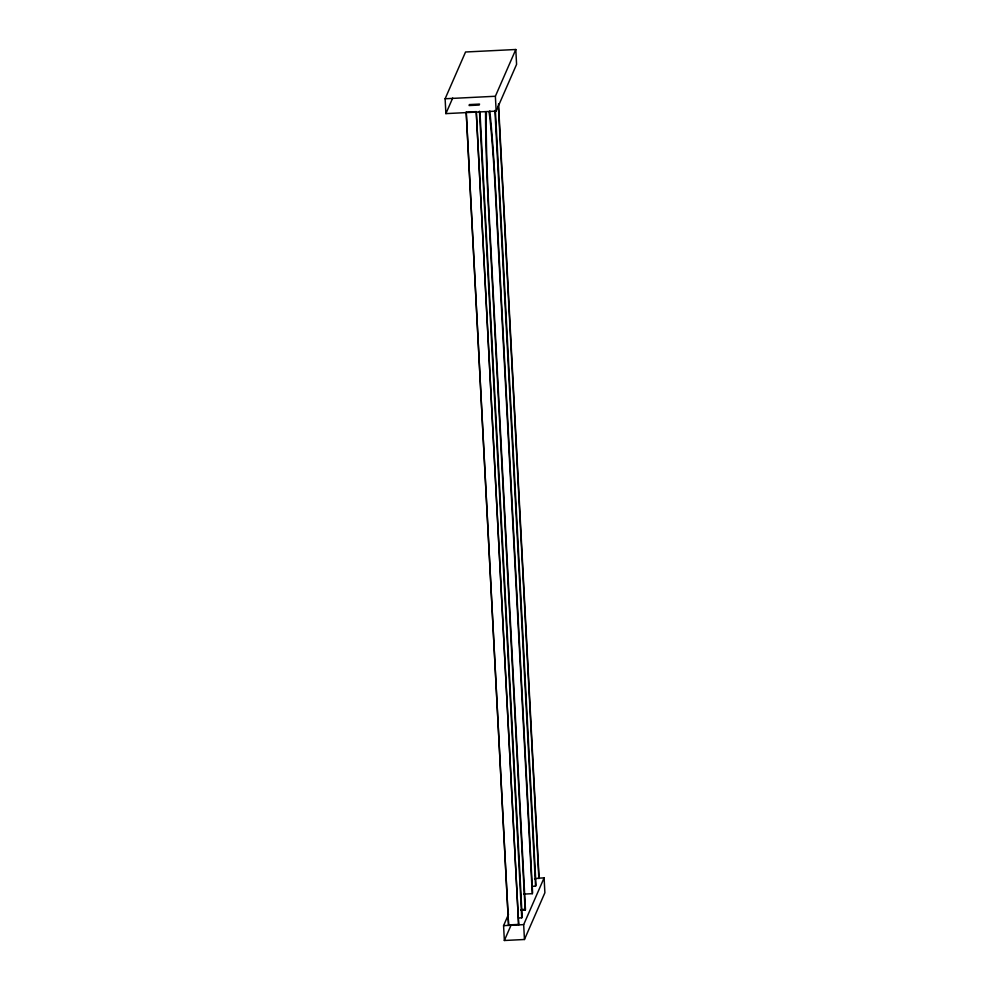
<?xml version="1.0" encoding="UTF-8"?>
<svg xmlns="http://www.w3.org/2000/svg" width="990" height="990" viewBox="0 0 990 990"><rect width="100%" height="100%" fill="white"/><g stroke="black" fill="none" stroke-linecap="round" stroke-linejoin="round"><path stroke-width="1.49" d="M445.116 98.765L465.548 52L515.802 49.5L516.582 64.362L496.151 111.115L445.896 113.615L445.116 98.765L495.371 96.265L515.802 49.5M445.896 113.615L452.702 98.035M466.216 112.142L508.6 925.39L466.216 112.142L476.264 111.635L518.649 924.895L476.264 111.635M538.362 878.167L544.104 877.883L544.884 892.745L524.452 939.498L504.356 940.5L503.576 925.638L508.526 914.302M504.356 940.5L511.162 924.908M518.871 917.965L521.742 917.817L522.163 916.864L479.964 111.796M520.814 910.28L525.121 910.058L525.442 909.34L488.429 200.871A102.242 3.737 87.2 0 1 486.424 112.835M523.673 894.106L532.286 893.673L532.595 892.955L495.446 186.615A113.565 4.146 87.2 0 0 489.778 110.93M532.694 886.31L535.565 886.161L535.986 885.209L495.408 110.991M534.563 878.823L539.08 878.13L498.502 103.913M524.452 939.498L523.673 924.635L544.104 877.883M521.136 909.562L525.442 909.34M508.811 924.908L518.859 924.413M503.576 925.638L523.673 924.635M498.366 105.942L538.869 878.613M495.371 96.265L496.151 111.115M494.913 110.41L535.565 886.161M532.286 893.673L495.062 185.699A102.242 3.737 87.2 0 0 489.072 112.179M525.121 910.058L488.206 203.185A113.565 4.146 87.2 0 1 485.583 111.697M479.469 111.214L521.742 917.817M469.507 104.581L469.087 105.546L479.148 105.051L479.568 104.086L469.507 104.581"/></g></svg>
